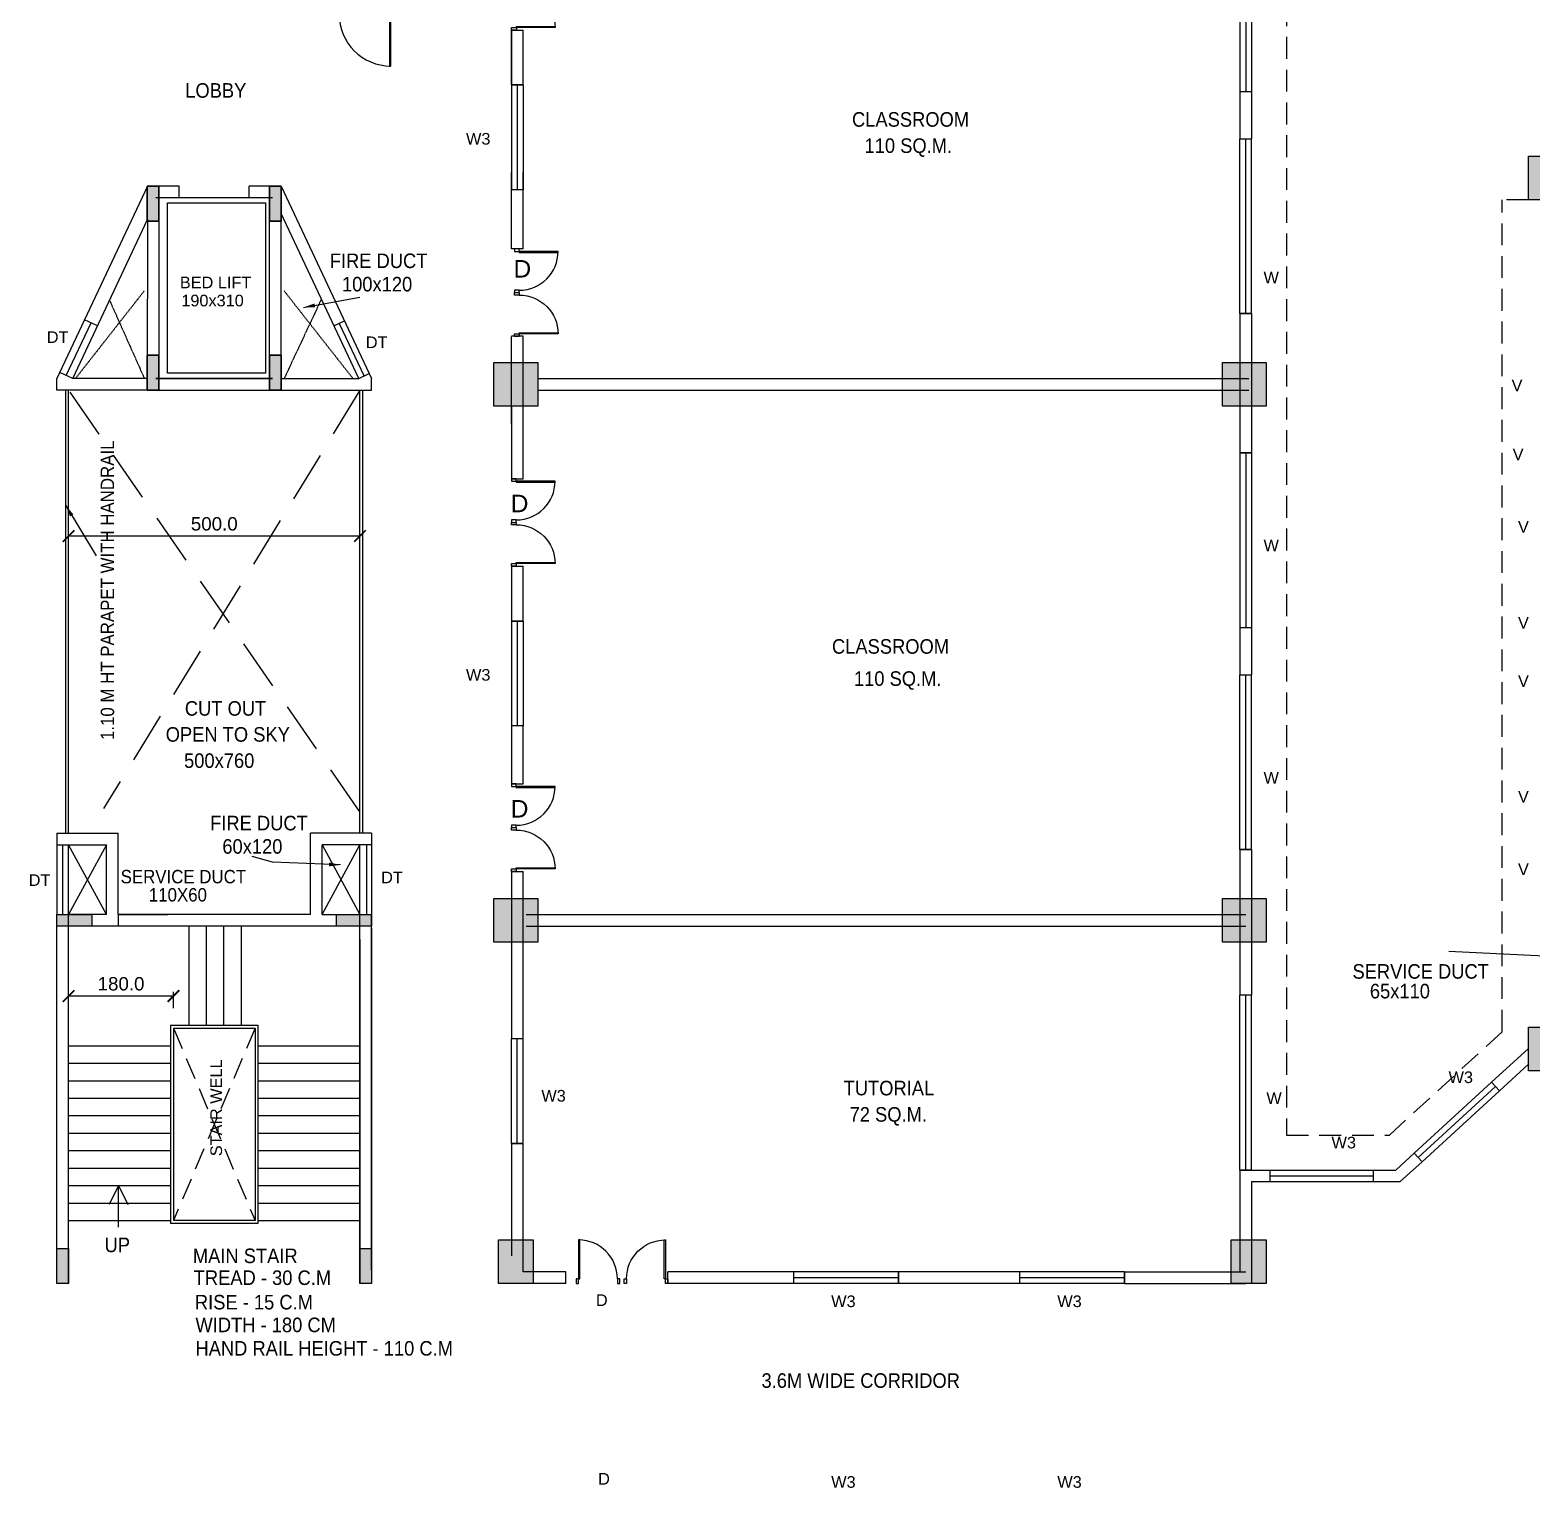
# Model space of a CAD drawing. Extents: x 53439 to 79867, y -144071 to -73305.
# Drawn here: x 62016 to 64594, y -84121 to -81618 of the extents above; entities that cross this region are included whole.
import ezdxf

# ---------------------------------------------------------------- set-up
doc = ezdxf.new("R2010")
doc.units = 0
doc.header["$LTSCALE"] = 0.1
doc.header["$MEASUREMENT"] = 0
doc.header["$PDMODE"] = 35
doc.header["$PDSIZE"] = -0.8
doc.linetypes.add('HIDDEN', pattern=[0.375, 0.25, -0.125])
doc.layers.get('0').update_dxf_attribs({"linetype": 'CONTINUOUS'})
doc.layers.get('DEFPOINTS').update_dxf_attribs({"linetype": 'CONTINUOUS'})
for name, color, linetype in [('COR_HA', 40, 'CONTINUOUS'), ('DOOR', 30, 'CONTINUOUS'), ('HAT', 253, 'CONTINUOUS'), ('LAYER4', 130, 'CONTINUOUS'), ('STAIR', 142, 'CONTINUOUS'), ('TEXT', 7, 'CONTINUOUS'), ('TEXT-3', 130, 'CONTINUOUS'), ('THIN_HA', 253, 'CONTINUOUS'), ('WALL', 6, 'CONTINUOUS'), ('WIN', 102, 'CONTINUOUS')]:
    doc.layers.add(name, color=color, linetype=linetype)
doc.styles.add('1MM', font='arial.ttf')
doc.styles.add('DIM', font='arial.ttf', dxfattribs={"width": 0.7, "height": 1})
doc.styles.add('DUTCH', font='arial.ttf')
doc.dimstyles.new('KRI', dxfattribs={"dimtxt": 23, "dimasz": 20, "dimexe": 7, "dimexo": 0, "dimgap": 9, "dimtad": 1, "dimdec": 1, "dimzin": 1, "dimtxsty": '1MM', "dimblk": 'ARCHTICK', "dimcen": 0.5, "dimclrd": 252, "dimclre": 252, "dimclrt": 7, "dimaunit": 1, "dimadec": 8, "dimazin": 3, "dimtfac": 1, "dimtdec": 1, "dimtmove": 0, "dimatfit": 3})

# ---------------------------------------------------------------- blocks, each defined once
blk = doc.blocks.new('A$C764D24B9')
at = {"layer": 'DOOR'}
for points in [[(0.056, 0.111), (0.083, 0.111), (0.083, 1), (0.056, 1)], [(0, 0), (0.056, 0), (0.056, 0.111), (0, 0.111)], [(0.944, 0), (1, 0), (1, 0.111), (0.944, 0.111)]]:
    blk.add_lwpolyline(points, close=True, dxfattribs=at)
blk.add_arc((0.056, 0.111), 0.889, 0, 90, dxfattribs=at)
blk = doc.blocks.new('COL')
at = {"layer": 'LAYER4', "linetype": 'CONTINUOUS', "ltscale": 0.1}
blk.add_hatch(color=256, dxfattribs=at).paths.add_polyline_path([(3474.816, -1756.199), (3474.816, -1755.999), (3475.416, -1755.999), (3475.416, -1756.199)])
blk.add_lwpolyline([(3474.816, -1756.199), (3474.816, -1755.999), (3475.416, -1755.999), (3475.416, -1756.199)], close=True, dxfattribs=at)
blk = doc.blocks.new('_ARCHTICK')
at = {"layer": 'WALL', "color": 0, "const_width": 0.15}
blk.add_lwpolyline([(-0.5, -0.5), (0.5, 0.5)], dxfattribs=at)
blk = doc.blocks.new('*D332')
at = {"layer": 'DEFPOINTS', "color": 0, "linetype": 'CONTINUOUS', "ltscale": 0.1}
for p in [(62582.4, -82486.8), (62082.4, -82513.3), (62582.4, -82513.3)]:
    blk.add_point(p, dxfattribs=at)
at = {"layer": 'LAYER4', "color": 252, "linetype": 'CONTINUOUS', "ltscale": 0.1}
for p, q in [((62082.4, -82513.3), (62082.4, -82479.8)), ((62082.4, -82486.8), (62582.4, -82486.8)), ((62582.4, -82513.3), (62582.4, -82479.8))]:
    blk.add_line(p, q, dxfattribs=at)
at = {"layer": 'LAYER4', "color": 252, "linetype": 'CONTINUOUS', "ltscale": 0.1, "xscale": 20, "yscale": 20, "zscale": 20, "rotation": 180}
blk.add_blockref('_ARCHTICK', (62082.4, -82486.8), dxfattribs=at)
at = {"layer": 'LAYER4', "color": 252, "linetype": 'CONTINUOUS', "ltscale": 0.1, "xscale": 20, "yscale": 20, "zscale": 20}
blk.add_blockref('_ARCHTICK', (62582.4, -82486.8), dxfattribs=at)
at = {"layer": 'LAYER4', "color": 7, "linetype": 'CONTINUOUS', "ltscale": 0.1, "insert": (62332.4, -82466.1), "char_height": 23, "attachment_point": 5, "style": '1MM'}
blk.add_mtext('500.0', dxfattribs=at)
blk = doc.blocks.new('HHRH')
at = {"layer": 'THIN_HA', "linetype": 'CONTINUOUS', "ltscale": 0.1}
blk.add_hatch(color=2, dxfattribs=at).paths.add_polyline_path([(-6923.03, -1177.102), (-6922.28, -1177.102), (-6922.28, -1177.852), (-6923.03, -1177.852)])
at = {"layer": 'THIN_HA', "color": 2, "linetype": 'CONTINUOUS', "ltscale": 0.1}
blk.add_lwpolyline([(-6923.03, -1177.102), (-6922.28, -1177.102), (-6922.28, -1177.852), (-6923.03, -1177.852)], close=True, dxfattribs=at)
blk = doc.blocks.new('HHYT')
at = {"layer": 'THIN_HA', "linetype": 'CONTINUOUS', "ltscale": 0.1}
blk.add_hatch(color=2, dxfattribs=at).paths.add_polyline_path([(-6922.955, -1152.844), (-6922.355, -1152.844), (-6922.355, -1153.594), (-6922.955, -1153.594)])
at = {"layer": 'THIN_HA', "color": 2, "linetype": 'CONTINUOUS', "ltscale": 0.1}
blk.add_lwpolyline([(-6922.955, -1152.844), (-6922.355, -1152.844), (-6922.355, -1153.594), (-6922.955, -1153.594)], close=True, dxfattribs=at)
blk = doc.blocks.new('HYTYH')
at = {"layer": 'THIN_HA', "linetype": 'CONTINUOUS', "ltscale": 0.1}
for points in [[(-6882.405, -1129.894), (-6882.055, -1129.894), (-6882.055, -1130.644), (-6882.405, -1130.644)], [(-6906.106, -1130.411), (-6905.906, -1130.411), (-6905.906, -1131.011), (-6906.106, -1131.011)], [(-6904.006, -1130.411), (-6903.806, -1130.411), (-6903.806, -1131.011), (-6904.006, -1131.011)], [(-6906.106, -1133.311), (-6905.906, -1133.311), (-6905.906, -1133.911), (-6906.106, -1133.911)], [(-6904.006, -1133.311), (-6903.806, -1133.311), (-6903.806, -1133.911), (-6904.006, -1133.911)], [(-6907.055, -1142.911), (-6907.055, -1143.111), (-6907.655, -1143.111), (-6907.655, -1142.911)], [(-6902.255, -1142.911), (-6902.255, -1143.111), (-6902.855, -1143.111), (-6902.855, -1142.911)], [(-6882.405, -1144.844), (-6882.055, -1144.844), (-6882.055, -1145.594), (-6882.405, -1145.594)], [(-6907.655, -1148.64), (-6907.455, -1148.64), (-6907.455, -1149.24), (-6907.655, -1149.24)], [(-6902.455, -1148.644), (-6902.255, -1148.644), (-6902.255, -1149.244), (-6902.455, -1149.244)]]:
    blk.add_hatch(color=2, dxfattribs=at).paths.add_polyline_path(points)
at = {"layer": 'THIN_HA', "color": 2, "linetype": 'CONTINUOUS', "ltscale": 0.1}
for points in [[(-6882.405, -1129.894), (-6882.055, -1129.894), (-6882.055, -1130.644), (-6882.405, -1130.644)], [(-6906.106, -1130.411), (-6905.906, -1130.411), (-6905.906, -1131.011), (-6906.106, -1131.011)], [(-6904.006, -1130.411), (-6903.806, -1130.411), (-6903.806, -1131.011), (-6904.006, -1131.011)], [(-6906.106, -1133.311), (-6905.906, -1133.311), (-6905.906, -1133.911), (-6906.106, -1133.911)], [(-6904.006, -1133.311), (-6903.806, -1133.311), (-6903.806, -1133.911), (-6904.006, -1133.911)], [(-6907.055, -1142.911), (-6907.055, -1143.111), (-6907.655, -1143.111), (-6907.655, -1142.911)], [(-6902.255, -1142.911), (-6902.255, -1143.111), (-6902.855, -1143.111), (-6902.855, -1142.911)], [(-6882.405, -1144.844), (-6882.055, -1144.844), (-6882.055, -1145.594), (-6882.405, -1145.594)], [(-6907.655, -1148.64), (-6907.455, -1148.64), (-6907.455, -1149.24), (-6907.655, -1149.24)], [(-6902.455, -1148.644), (-6902.255, -1148.644), (-6902.255, -1149.244), (-6902.455, -1149.244)]]:
    blk.add_lwpolyline(points, close=True, dxfattribs=at)
at = {"layer": 'THIN_HA', "color": 2, "linetype": 'CONTINUOUS'}
for name, p in [('HHRH', (22.875, 43.667)), ('HHRH', (35.375, 43.667)), ('HHRH', (22.875, 34.467)), ('HHRH', (35.375, 34.467)), ('HHYT', (22.875, 4.35)), ('HHYT', (35.45, 4.35))]:
    blk.add_blockref(name, p, dxfattribs=at)
blk = doc.blocks.new('*D268')
at = {"layer": 'DEFPOINTS', "color": 0, "linetype": 'CONTINUOUS', "ltscale": 0.1}
for p in [(62082.4, -83297.5, 0), (62262.4, -83276.3), (62262.4, -83297.5, 0)]:
    blk.add_point(p, dxfattribs=at)
at = {"layer": 'WALL', "color": 252, "linetype": 'CONTINUOUS', "ltscale": 0.1}
for p, q in [((62082.4, -83297.5), (62082.4, -83269.3)), ((62262.4, -83297.5), (62262.4, -83269.3)), ((62082.4, -83276.3), (62262.4, -83276.3))]:
    blk.add_line(p, q, dxfattribs=at)
at = {"layer": 'WALL', "color": 252, "linetype": 'CONTINUOUS', "ltscale": 0.1, "xscale": 20, "yscale": 20, "zscale": 20, "rotation": 180}
blk.add_blockref('_ARCHTICK', (62082.4, -83276.3), dxfattribs=at)
at = {"layer": 'WALL', "color": 252, "linetype": 'CONTINUOUS', "ltscale": 0.1, "xscale": 20, "yscale": 20, "zscale": 20}
blk.add_blockref('_ARCHTICK', (62262.4, -83276.3), dxfattribs=at)
at = {"layer": 'WALL', "color": 7, "linetype": 'CONTINUOUS', "ltscale": 0.1, "insert": (62172.4, -83255.5), "char_height": 23, "attachment_point": 5, "style": '1MM'}
blk.add_mtext('180.0', dxfattribs=at)

msp = doc.modelspace()

# ---------------------------------------------------------------- hatches: boundary and pattern name
at = {"layer": 'LAYER4', "linetype": 'CONTINUOUS', "ltscale": 0.1}
for points in [[(62217.25, -81946.66), (62237.25, -81946.66), (62237.25, -81886.66), (62217.25, -81886.66)], [(62427.25, -81946.66), (62447.25, -81946.66), (62447.25, -81886.66), (62427.25, -81886.66)], [(62217.25, -82236.66), (62237.25, -82236.66), (62237.25, -82176.66), (62217.25, -82176.66)], [(62427.25, -82236.66), (62447.25, -82236.66), (62447.25, -82176.66), (62427.25, -82176.66)]]:
    msp.add_hatch(color=256, dxfattribs=at).paths.add_polyline_path(points)

# ---------------------------------------------------------------- linework, layer by layer
msp.add_line((64112.38, -83574.99, -2.94), (64112.38, -83274.99, -2.94))
at = {"layer": 'COR_HA', "linetype": 'CONTINUOUS', "ltscale": 0.1}
for p, q in [((62862.39, -81712.76, 2.94), (62842.39, -81712.76, 2.94)), ((64112.38, -82105.16, 2.94), (64092.38, -82105.16, 2.94)), ((64112.38, -82344.16, 2.94), (64092.38, -82344.16, 2.94)), ((62862.39, -82632.76, 2.94), (62842.39, -82632.76, 2.94)), ((64112.38, -83025.16, 2.94), (64092.38, -83025.16, 2.94)), ((62842.39, -83529.58, 2.94), (62862.39, -83529.58, 2.94)), ((64092.39, -83574.99, 0), (64112.39, -83574.99, 0))]:
    msp.add_line(p, q, dxfattribs=at)
msp.add_lwpolyline([(62251.84, -81915.13), (62420.18, -81915.13), (62420.18, -82207.29), (62251.84, -82207.29)], close=True, dxfattribs=at)
at = {"layer": 'DOOR', "linetype": 'HIDDEN', "ltscale": 1500}
for p, q in [((64172.39, -81236.66, 0), (64172.39, -83514.99)), ((64542.39, -83337.72), (64542.39, -81909.99)), ((64587.39, -81909.99), (64542.39, -81909.99)), ((64348.96, -83514.99), (64542.39, -83337.72)), ((64172.39, -83514.99), (64348.96, -83514.99))]:
    msp.add_line(p, q, dxfattribs=at)
at = {"layer": 'DOOR', "linetype": 'CONTINUOUS', "ltscale": 0.1}
for p, q in [((62257.39, -83326.66, 0), (62257.39, -83666.66, 0)), ((62257.39, -83326.66, 0), (62407.39, -83326.66, 0)), ((62262.39, -83331.66, 0), (62262.39, -83661.66, 0)), ((62262.39, -83331.66, 0), (62402.39, -83331.66, 0)), ((62402.39, -83331.66, 0), (62402.39, -83661.66, 0)), ((62407.39, -83326.66, 0), (62407.39, -83666.66, 0)), ((62407.39, -83666.66, 0), (62257.39, -83666.66, 0)), ((62402.39, -83661.66, 0), (62262.39, -83661.66, 0))]:
    msp.add_line(p, q, dxfattribs=at)
at = {"layer": 'DOOR', "linetype": 'HIDDEN', "ltscale": 1500}
for points in [[(62402.39, -83331.66), (62262.39, -83661.66)], [(62262.39, -83331.66), (62402.39, -83661.66)]]:
    msp.add_lwpolyline(points, dxfattribs=at)
at = {"layer": 'LAYER4', "color": 1, "linetype": 'HIDDEN', "ltscale": 35}
for p, q in [((62212.25, -82066.18, 0), (62094.09, -82216.66, 0)), ((62152.6, -82082.13, 0), (62212.52, -82216.66, 0)), ((62452.25, -82066.18, 0), (62570.4, -82216.66, 0)), ((62516.27, -82080.2, 0), (62452.25, -82216.66, 0))]:
    msp.add_line(p, q, dxfattribs=at)
at = {"layer": 'LAYER4', "linetype": 'CONTINUOUS', "ltscale": 0.1}
for p, q in [((62078.38, -82211.45, 0), (62120.93, -82120.95, 0)), ((62546.8, -82121.91, 0), (62589.34, -82212.41, 0)), ((62077.39, -82996.66, 0), (62077.39, -82236.66, 0)), ((62082.39, -82996.66, 0), (62082.39, -82236.66, 0)), ((62082.39, -82996.66, 0), (62082.39, -82236.66, 0)), ((62582.39, -82996.66, 0), (62582.39, -82236.66, 0)), ((62582.39, -82996.66, 0), (62582.39, -82236.66, 0)), ((62587.39, -82996.66, 0), (62587.39, -82236.66, 0)), ((62147.39, -83136.66, 0), (62082.39, -83016.66, 0)), ((62147.39, -83016.66, 0), (62082.39, -83136.66, 0)), ((62517.39, -83136.66, 0), (62582.39, -83016.66, 0)), ((62517.39, -83016.66, 0), (62582.39, -83136.66, 0)), ((62582.39, -83627.03, 0), (62582.39, -83016.66, 0)), ((62602.39, -83159.63, 0), (62602.39, -83769.99, 0)), ((62582.39, -83179.63, 0), (62582.39, -83769.99, 0))]:
    msp.add_line(p, q, dxfattribs=at)
at = {"layer": 'LAYER4', "color": 1, "linetype": 'HIDDEN', "ltscale": 3500}
for p, q in [((62582.39, -82959.99, 0), (62082.39, -82236.66, 0)), ((62582.39, -82236.66, 0), (62142.39, -82954.63, 0))]:
    msp.add_line(p, q, dxfattribs=at)
at = {"layer": 'LAYER4', "linetype": 'CONTINUOUS', "ltscale": 0.1}
for points in [[(62217.25, -81946.66), (62237.25, -81946.66), (62237.25, -81886.66), (62217.25, -81886.66), (62217.25, -81946.66)], [(62427.25, -81946.66), (62447.25, -81946.66), (62447.25, -81886.66), (62427.25, -81886.66), (62427.25, -81946.66)], [(62217.25, -82236.66), (62237.25, -82236.66), (62237.25, -82176.66), (62217.25, -82176.66), (62217.25, -82236.66)], [(62427.25, -82236.66), (62447.25, -82236.66), (62447.25, -82176.66), (62427.25, -82176.66), (62427.25, -82236.66)], [(62071.85, -83016.66), (62071.85, -83136.66)], [(62602.39, -83016.66), (62582.39, -83016.66)], [(62593.48, -83016.66), (62593.48, -83136.66)]]:
    msp.add_lwpolyline(points, dxfattribs=at)
at = {"layer": 'STAIR', "linetype": 'CONTINUOUS', "ltscale": 0.1}
for p, q in [((62289.05, -83326.66, 0), (62289.05, -83156.66, 0)), ((62319.05, -83326.66, 0), (62319.05, -83156.66, 0)), ((62349.05, -83326.66, 0), (62349.05, -83156.66, 0)), ((62379.05, -83326.66, 0), (62379.05, -83156.66, 0)), ((62082.39, -83361.66, 0), (62257.39, -83361.66, 0)), ((62407.39, -83361.66, 0), (62582.39, -83361.66, 0)), ((62082.39, -83391.66, 0), (62257.39, -83391.66, 0)), ((62407.39, -83391.66, 0), (62582.39, -83391.66, 0)), ((62082.39, -83421.66, 0), (62257.39, -83421.66, 0)), ((62407.39, -83421.66, 0), (62582.39, -83421.66, 0)), ((62082.39, -83451.66, 0), (62257.39, -83451.66, 0)), ((62407.39, -83451.66, 0), (62582.39, -83451.66, 0)), ((62082.39, -83481.66, 0), (62257.39, -83481.66, 0)), ((62407.39, -83481.66, 0), (62582.39, -83481.66, 0)), ((62082.39, -83511.66, 0), (62257.39, -83511.66, 0)), ((62407.39, -83511.66, 0), (62582.39, -83511.66, 0)), ((62082.39, -83541.66, 0), (62257.39, -83541.66, 0)), ((62407.39, -83541.66, 0), (62582.39, -83541.66, 0)), ((62082.39, -83571.66, 0), (62257.39, -83571.66, 0)), ((62407.39, -83571.66, 0), (62582.39, -83571.66, 0)), ((62082.39, -83601.66, 0), (62257.39, -83601.66, 0)), ((62407.39, -83601.66, 0), (62582.39, -83601.66, 0)), ((62082.39, -83631.66, 0), (62257.39, -83631.66, 0)), ((62407.39, -83631.66, 0), (62582.39, -83631.66, 0)), ((62082.39, -83661.66, 0), (62257.39, -83661.66, 0)), ((62407.39, -83661.66, 0), (62582.39, -83661.66, 0))]:
    msp.add_line(p, q, dxfattribs=at)
at = {"layer": 'WALL', "linetype": 'CONTINUOUS', "ltscale": 0.1}
for p, q in [((62842.39, -81712.76), (62842.39, -81618.46)), ((62842.39, -81618.46), (62842.39, -81712.76)), ((62862.39, -81712.76), (62862.39, -81618.46)), ((62862.39, -81712.76), (62862.39, -81618.46)), ((62862.39, -81712.76, 0), (62842.39, -81712.76, 0)), ((62862.39, -81712.76, 2.94), (62842.39, -81712.76, 2.94)), ((62842.39, -81712.76, 0), (62862.39, -81712.76, 0)), ((62842.39, -81712.76, 0), (62862.39, -81712.76, 0)), ((62862.39, -81712.76, 0), (62842.39, -81712.76, 0)), ((64092.39, -81724.16), (64092.39, -81805.16)), ((64092.39, -81724.16, 0), (64112.39, -81724.16, 0)), ((64112.39, -81724.16), (64112.39, -81805.16)), ((64092.39, -81805.16, 0), (64112.39, -81805.16, 0)), ((64092.39, -81805.16, 0), (64112.39, -81805.16, 0)), ((62842.39, -81994.16), (62842.39, -81862.76)), ((62862.39, -81994.16), (62862.39, -81862.76)), ((62217.52, -81886.66, 0), (62062.39, -82216.66, 0)), ((62227.01, -81886.66, 0), (62217.52, -81886.66, 0)), ((62272.39, -81886.66), (62222.01, -81886.66)), ((62237.25, -81886.66, 0), (62237.25, -81906.66, 0)), ((62442.76, -81886.66), (62392.39, -81886.66)), ((62447.25, -81886.66), (62437.76, -81886.66)), ((62447.25, -81886.66, 0), (62602.39, -82216.66, 0)), ((62862.39, -81892.76, 0), (62842.39, -81892.76, 0)), ((62862.39, -81892.76, 2.94), (62842.39, -81892.76, 2.94)), ((62432.25, -81906.66), (62232.25, -81906.66)), ((62237.25, -81906.66), (62237.25, -82236.66)), ((62237.25, -81916.66, 0), (62237.25, -82216.66, 0)), ((62427.25, -82216.66, 0), (62427.25, -81916.66, 0)), ((62447.25, -82216.66, 0), (62447.25, -81943.75, 0)), ((62862.39, -81994.16), (62842.39, -81994.16)), ((64092.39, -82105.16), (64092.39, -82344.16)), ((64092.39, -82105.16, 0), (64112.39, -82105.16, 0)), ((64092.39, -82105.16, 0), (64112.39, -82105.16, 0)), ((64092.39, -82105.16, 0), (64112.39, -82105.16, 0)), ((64112.39, -82105.16, 0), (64092.39, -82105.16, 0)), ((64112.39, -82105.16), (64112.39, -82344.16)), ((62132.02, -82126.16, 0), (62109.83, -82115.73, 0)), ((62537.75, -82126.16, 0), (62555.84, -82117.66, 0)), ((62862.38, -82143.93, 2.94), (62842.38, -82143.93, 2.94)), ((62842.39, -82264.16), (62842.39, -82144.16)), ((62862.39, -82264.16), (62862.39, -82144.16)), ((62089.48, -82216.66, 0), (62067.29, -82206.23, 0)), ((62580.29, -82216.66, 0), (62598.39, -82208.15, 0)), ((62217.25, -82216.66), (62217.25, -82236.66)), ((62222.01, -82236.66, 0), (62452.39, -82236.66, 0)), ((62432.25, -82216.66, 0), (62232.25, -82216.66, 0)), ((62232.25, -82216.66, 0), (62432.25, -82216.66, 0)), ((62602.39, -82236.66, 0), (62602.39, -82216.66, 0)), ((62887.39, -82216.66, 0), (64087.39, -82216.66, 0)), ((62887.39, -82216.66, 0), (64107.39, -82216.66, 0)), ((62887.39, -82216.66, 0), (64087.39, -82216.66, 0)), ((62887.39, -82236.66, 0), (64107.39, -82236.66, 0)), ((62887.39, -82236.66, 0), (64087.39, -82236.66, 0)), ((62887.39, -82236.66, 0), (64107.39, -82236.66, 0)), ((63091.97, -82216.66, 0), (64087.39, -82216.66, 0)), ((63091.97, -82216.66, 0), (64087.39, -82216.66, 0)), ((62842.39, -82264.16), (62842.39, -82388.46)), ((62842.39, -82294.16), (62842.39, -82264.16)), ((62862.39, -82388.46), (62862.39, -82264.16)), ((62862.39, -82294.16), (62862.39, -82264.16)), ((64092.39, -82344.16, 0), (64112.39, -82344.16, 0)), ((64092.39, -82344.16, 0), (64112.39, -82344.16, 0)), ((64112.39, -82344.16, 0), (64092.39, -82344.16, 0)), ((62842.39, -82538.46), (62842.39, -82632.76)), ((62862.39, -82632.76), (62862.39, -82538.46)), ((62862.39, -82632.76, 0), (62842.39, -82632.76, 0)), ((62862.39, -82632.76, 2.94), (62842.39, -82632.76, 2.94)), ((62842.39, -82632.76, 0), (62862.39, -82632.76, 0)), ((62842.39, -82632.76, 0), (62862.39, -82632.76, 0)), ((62862.39, -82632.76, 0), (62842.39, -82632.76, 0)), ((64092.39, -82644.16), (64092.39, -82725.16)), ((64092.39, -82644.16, 0), (64112.39, -82644.16, 0)), ((64112.39, -82644.16), (64112.39, -82725.16)), ((64092.39, -82725.16, 0), (64112.39, -82725.16, 0)), ((64092.39, -82725.16, 0), (64112.39, -82725.16, 0)), ((62842.39, -82812.76), (62842.39, -82912.42)), ((62862.39, -82812.76, 0), (62842.39, -82812.76, 0)), ((62862.39, -82812.76, 2.94), (62842.39, -82812.76, 2.94)), ((62862.39, -82912.42), (62862.39, -82812.76)), ((62062.39, -82996.66, 0), (62167.39, -82996.66, 0)), ((62062.39, -82996.66, 0), (62062.39, -83136.66, 0)), ((62167.39, -83136.66, 0), (62167.39, -82996.66, 0)), ((62497.39, -83136.66, 0), (62497.39, -82996.66, 0)), ((62602.39, -82996.66, 0), (62497.39, -82996.66, 0)), ((62602.39, -82996.66, 0), (62602.39, -83136.66, 0)), ((62062.39, -83016.66, 0), (62147.39, -83016.66, 0)), ((62082.39, -83156.66, 0), (62082.39, -83016.66, 0)), ((62082.39, -83136.66, 0), (62082.39, -83016.66, 0)), ((62147.39, -83136.66, 0), (62147.39, -83016.66, 0)), ((62147.39, -83136.66, 0), (62147.39, -83016.66, 0)), ((62517.39, -83136.66, 0), (62517.39, -83016.66, 0)), ((62602.39, -83016.66, 0), (62517.39, -83016.66, 0)), ((62517.39, -83136.66, 0), (62517.39, -83016.66, 0)), ((62582.39, -83156.66, 0), (62582.39, -83016.66, 0)), ((62582.39, -83136.66, 0), (62582.39, -83016.66, 0)), ((64092.39, -83025.16), (64092.39, -83274.99)), ((64092.39, -83025.16, 0), (64112.39, -83025.16, 0)), ((64092.39, -83025.16, 0), (64112.39, -83025.16, 0)), ((64092.39, -83025.16, 0), (64112.39, -83025.16, 0)), ((64112.39, -83025.16, 0), (64092.39, -83025.16, 0)), ((64112.39, -83025.16), (64112.39, -83274.99)), ((62842.39, -83062.42), (62842.39, -83349.58)), ((62862.39, -83349.58), (62862.39, -83062.42)), ((62062.39, -83769.63, 0), (62062.39, -83136.66, 0)), ((62147.39, -83136.66, 0), (62082.39, -83136.66, 0)), ((62497.39, -83136.66, 0), (62167.39, -83136.66, 0)), ((62167.39, -83136.66, 0), (62167.39, -83156.66, 0)), ((62167.39, -83136.66, 0), (62252.79, -83136.66, 0)), ((62517.39, -83136.66, 0), (62582.39, -83136.66, 0)), ((62602.39, -83747.03, 0), (62602.39, -83136.66, 0)), ((62867.39, -83136.66, 0), (64102.39, -83136.66, 0)), ((62887.39, -83136.66, 0), (64102.39, -83136.66, 0)), ((62887.39, -83136.66, 0), (64102.39, -83136.66, 0)), ((63041.97, -83136.66, 0), (64102.39, -83136.66, 0)), ((63041.97, -83136.66, 0), (64102.39, -83136.66, 0)), ((62082.39, -83769.63, 0), (62082.39, -83156.66, 0)), ((62582.39, -83156.66, 0), (62082.39, -83156.66, 0)), ((62582.39, -83764.99, 0), (62582.39, -83154.63, 0)), ((62867.39, -83156.66, 0), (64102.39, -83156.66, 0)), ((62867.39, -83156.66, 0), (64102.39, -83156.66, 0)), ((62887.39, -83156.66, 0), (64102.39, -83156.66, 0)), ((62582.39, -83179.63, 0), (62582.39, -83769.99, 0)), ((64112.38, -83274.99, -2.94), (64092.38, -83274.99, -2.94)), ((64112.38, -83274.99, -2.94), (64092.38, -83274.99, -2.94)), ((64112.38, -83274.99, -2.94), (64092.38, -83274.99, -2.94)), ((62862.39, -83349.58), (62842.39, -83349.58)), ((62862.39, -83349.58, 2.94), (62842.39, -83349.58, 2.94)), ((64524.07, -83424.44, 0), (64587.39, -83366.41, 0)), ((64537.58, -83439.18, 0), (64587.39, -83393.54, 0)), ((64537.58, -83439.18, 0), (64524.07, -83424.44, 0)), ((62842.39, -83529.58), (62842.39, -83722.49)), ((62862.39, -83529.58), (62842.39, -83529.58)), ((62862.39, -83529.58, 2.94), (62842.39, -83529.58, 2.94)), ((62862.39, -83529.58), (62842.39, -83529.58)), ((62862.39, -83529.58), (62842.39, -83529.58)), ((62862.39, -83529.58), (62842.39, -83529.58)), ((62862.39, -83529.58), (62842.39, -83529.58)), ((62842.39, -83529.58), (62862.39, -83529.58)), ((62862.39, -83749.99), (62862.39, -83529.58)), ((64359.8, -83574.99, 0), (64391.37, -83546.06, 0)), ((64404.88, -83560.8, 0), (64391.37, -83546.06, 0)), ((64112.38, -83574.99, -2.94), (64092.38, -83574.99, -2.94)), ((64112.38, -83574.99, -2.94), (64092.38, -83574.99, -2.94)), ((64112.38, -83574.99, -2.94), (64092.38, -83574.99, -2.94)), ((64112.38, -83574.99, -2.94), (64092.38, -83574.99, -2.94)), ((64092.38, -83574.99, -2.94), (64112.38, -83574.99, -2.94)), ((64092.39, -83574.99), (64092.39, -83749.99)), ((64112.39, -83574.99, 0), (64144.33, -83574.99, 0)), ((64144.33, -83594.99, 0), (64144.33, -83574.99, 0)), ((64321.83, -83574.99, 0), (64359.8, -83574.99, 0)), ((64321.83, -83594.99, 0), (64321.83, -83574.99, 0)), ((64367.58, -83594.99, 0), (64404.88, -83560.8, 0)), ((62168.01, -83601.63), (62152.01, -83634.13)), ((62168.01, -83673.13), (62168.01, -83601.63)), ((62168.01, -83601.63), (62184.01, -83634.13)), ((64112.39, -83594.99), (64112.39, -83769.99)), ((64112.39, -83594.99, 0), (64144.33, -83594.99, 0)), ((64321.83, -83594.99, 0), (64367.58, -83594.99, 0)), ((62935.73, -83749.99), (62862.39, -83749.99)), ((62935.73, -83749.99), (62862.39, -83749.99)), ((62935.73, -83769.99), (62935.73, -83749.99)), ((63326.39, -83749.99, 0), (63110.73, -83749.99, 0)), ((63110.73, -83769.99, 0), (63110.73, -83749.99, 0)), ((63326.39, -83749.99, 0), (63326.39, -83769.99, 0)), ((63326.39, -83749.99, 0), (63326.39, -83769.99, 0)), ((63714.39, -83749.99, 0), (63506.39, -83749.99, 0)), ((63714.39, -83749.99, 0), (63506.39, -83749.99, 0)), ((63714.39, -83749.99, 0), (63506.39, -83749.99, 0)), ((63506.39, -83749.99, 0), (63506.39, -83769.99, 0)), ((63506.39, -83749.99, 0), (63506.39, -83769.99, 0)), ((63714.39, -83749.99, 0), (63714.39, -83769.99, 0)), ((63714.39, -83749.99, 0), (63714.39, -83769.99, 0)), ((63894.39, -83749.99, 0), (63894.39, -83769.99, 0)), ((63894.39, -83749.99, 0), (63894.39, -83769.99, 0)), ((63894.39, -83749.99, 0), (64102.39, -83749.99, 0)), ((63894.39, -83749.99, 0), (64102.39, -83749.99, 0)), ((63894.39, -83749.99, 0), (64102.39, -83749.99, 0)), ((62935.73, -83769.99), (62842.39, -83769.99)), ((63326.39, -83769.99, 0), (63110.73, -83769.99, 0)), ((63714.39, -83769.99, 0), (63506.39, -83769.99, 0)), ((63714.39, -83769.99, 0), (63506.39, -83769.99, 0)), ((63894.39, -83769.99, 0), (64102.39, -83769.99, 0)), ((63894.39, -83769.99, 0), (64102.39, -83769.99, 0))]:
    msp.add_line(p, q, dxfattribs=at)
for points in [[(62842.39, -81618.46), (62862.39, -81618.46)], [(62272.39, -81906.66), (62272.39, -81886.66)], [(62392.39, -81906.66), (62392.39, -81886.66)], [(62217.52, -82216.66), (62089.48, -82216.66), (62217.52, -81943.75), (62217.25, -82216.66)], [(62447.25, -82216.66), (62580.29, -82216.66), (62447.25, -81933.09)], [(62222.01, -82236.66), (62062.39, -82236.66), (62062.39, -82216.66)], [(62212.25, -82216.66), (62107.62, -82216.66)], [(62452.39, -82236.66), (62602.39, -82236.66)], [(62842.39, -82388.46), (62862.39, -82388.46)], [(62842.39, -82538.46), (62862.39, -82538.46)], [(62842.39, -82912.42), (62862.39, -82912.42)], [(62842.39, -83062.42), (62862.39, -83062.42)], [(63506.39, -83769.99), (63506.39, -83749.99)], [(63894.39, -83769.99), (63894.39, -83749.99)]]:
    msp.add_lwpolyline(points, dxfattribs=at)
at = {"layer": 'WIN'}
for p, q in [((64092.39, -81424.16, 0), (64092.39, -81724.16, 0)), ((64102.39, -81424.16, 0), (64102.39, -81724.16, 0)), ((64112.39, -81424.16, 0), (64112.39, -81724.16, 0)), ((62842.39, -81712.76, 0), (62842.39, -81892.76, 0)), ((62852.39, -81712.76, 0), (62852.39, -81892.76, 0)), ((62862.39, -81712.76, 0), (62862.39, -81892.76, 0)), ((64092.39, -82105.16, 0), (64092.39, -81805.16, 0)), ((64102.39, -82105.16, 0), (64102.39, -81805.16, 0)), ((64112.39, -82105.16, 0), (64112.39, -81805.16, 0)), ((64092.39, -82344.16, 0), (64092.39, -82644.16, 0)), ((64102.39, -82344.16, 0), (64102.39, -82644.16, 0)), ((64112.39, -82344.16, 0), (64112.39, -82644.16, 0)), ((62842.39, -82632.76, 0), (62842.39, -82812.76, 0)), ((62852.39, -82632.76, 0), (62852.39, -82812.76, 0)), ((62862.39, -82632.76, 0), (62862.39, -82812.76, 0)), ((64092.39, -83025.16, 0), (64092.39, -82725.16, 0)), ((64102.39, -83025.16, 0), (64102.39, -82725.16, 0)), ((64112.39, -83025.16, 0), (64112.39, -82725.16, 0)), ((64092.38, -83574.99, -2.94), (64092.38, -83274.99, -2.94)), ((64102.38, -83574.99, -2.94), (64102.38, -83274.99, -2.94)), ((62842.39, -83529.58, 2.94), (62842.39, -83349.58, 2.94)), ((62852.39, -83529.58), (62852.39, -83349.58)), ((62862.39, -83529.58), (62862.39, -83349.58)), ((64391.37, -83546.06, 0), (64524.07, -83424.44, 0)), ((64398.12, -83553.43, 0), (64530.82, -83431.81, 0)), ((64404.88, -83560.8, 0), (64537.58, -83439.18, 0)), ((64141.83, -83574.99, 0), (64321.83, -83574.99, 0)), ((64141.83, -83594.99, 0), (64321.83, -83594.99, 0)), ((64144.33, -83584.99, 0), (64321.83, -83584.99, 0)), ((63506.39, -83749.99, 0), (63326.39, -83749.99, 0)), ((63506.39, -83759.99, 0), (63326.39, -83759.99, 0)), ((63894.39, -83749.99, 0), (63714.39, -83749.99, 0)), ((63894.39, -83759.99, 0), (63714.39, -83759.99, 0)), ((63506.39, -83769.99, 0), (63326.39, -83769.99, 0)), ((63894.39, -83769.99, 0), (63714.39, -83769.99, 0))]:
    msp.add_line(p, q, dxfattribs=at)

# ---------------------------------------------------------------- block references
at = {"layer": 'LAYER4', "linetype": 'CONTINUOUS', "extrusion": (0, 0, -1), "xscale": -100, "yscale": 100, "zscale": -100}
for p, rotation in [((-409603.94, -258756.53, 0), 180), ((-410083.94, -258756.53, 0), 180), ((-237682.26, 263771.93, 0), 90)]:
    msp.add_blockref('COL', p, dxfattribs=dict(at, rotation=rotation))
at = {"layer": 'THIN_HA', "color": 2, "linetype": 'CONTINUOUS', "xscale": 100, "yscale": 100, "zscale": 100}
msp.add_blockref('HYTYH', (752827.85, 31154.42), dxfattribs=at)
at = {"layer": 'WALL', "linetype": 'CONTINUOUS', "ltscale": 0.1}
for p, xscale, yscale, zscale, rotation in [((62842.39, -81618.46), -75.00000000106229, 75.00000000106229, 75.0000000010459, 270), ((62641.14, -81580.21), 100, 100, 100, 180), ((62847.39, -82144.16, 0), -75.00000000106229, 75.00000000106229, 75.0000000010459, 270), ((62842.24, -82538.46, 0), -75.00000000106229, 75.00000000106229, 75.0000000010459, 270), ((62842.24, -83062.42, 0), -75.00000000106229, 75.00000000106229, 75.0000000010459, 270)]:
    msp.add_blockref('A$C764D24B9', p, dxfattribs=dict(at, xscale=xscale, yscale=yscale, zscale=zscale, rotation=rotation))
at = {"layer": 'WALL', "linetype": 'CONTINUOUS', "ltscale": 0.1, "extrusion": (0, 0, -1), "xscale": -75.00000000106229, "yscale": 75.00000000106229, "zscale": -75.00000000106229, "rotation": 90}
for p in [(-62847.39, -81994.16, 0), (-62842.24, -82388.46, 0), (-62842.24, -82912.42, 0)]:
    msp.add_blockref('A$C764D24B9', p, dxfattribs=at)
at = {"layer": 'WALL', "linetype": 'CONTINUOUS', "ltscale": 0.1}
for p, xscale, yscale, zscale in [((62953.23, -83769.99), 75.00000000116415, 75.00000000116415, 75.00000000116415), ((63110.73, -83769.99, 0), -75.00000000116415, 75.0000000010914, 75.00000000109135)]:
    msp.add_blockref('A$C764D24B9', p, dxfattribs=dict(at, xscale=xscale, yscale=yscale, zscale=zscale))

# ---------------------------------------------------------------- texts
at = {"style": 'DIM'}
for s, height, p in [('W3', 20, (62764.35, -81815.15)), ('D', 30, (62845.9, -82043.24)), ('W', 20, (64132.93, -82053.29, 0)), ('BED LIFT', 20, (62273.3, -82061.69, 0)), ('190x310', 20, (62275.81, -82092.71, 0)), ('DT', 20, (62045.04, -82155.48)), ('DT', 20, (62592.45, -82164.4)), ('V', 20, (64558.56, -82238.49)), ('V', 20, (64560.45, -82357.03, 0)), ('D', 30, (62841.23, -82446.04)), ('V', 20, (64569.56, -82481.24)), ('W', 20, (64132.93, -82512.93, 0)), ('V', 20, (64569.56, -82645.91)), ('W3', 20, (62764.35, -82735.15)), ('V', 20, (64569.56, -82745.89)), ('W', 20, (64132.93, -82911.65, 0)), ('V', 20, (64569.56, -82944.25)), ('D', 30, (62841.23, -82970)), ('DT', 20, (62618.73, -83082.83)), ('V', 20, (64569.56, -83068.81)), ('DT', 20, (62013.94, -83087.44)), ('W3', 20, (64450.43, -83425.81)), ('W3', 20, (62893.68, -83457.55, 0)), ('W', 20, (64137.78, -83461.48, -2.94)), ('W3', 20, (64249.59, -83537.91, 0)), ('D', 20, (62987.24, -83808.39)), ('W3', 20, (63391.04, -83810.32, 0)), ('W3', 20, (63779.04, -83810.32, 0)), ('D', 20, (62991.1, -84114.99, 0)), ('W3', 20, (63391.04, -84120.41)), ('W3', 20, (63779.04, -84120.41))]:
    msp.add_text(s, height=height, dxfattribs=at).set_placement(p)
msp.add_text('STAIR WELL', height=20, rotation=90, dxfattribs=at).set_placement((62345.69, -83551.32))
at = {"layer": 'TEXT', "style": 'DUTCH', "width": 0.9}
for s, height, p in [('LOBBY', 25, (62282.6, -81734.64)), ('CLASSROOM', 25, (63426.74, -81784.38, 0)), ('110 SQ.M.', 25, (63448.22, -81829.39)), ('FIRE DUCT', 25, (62530.55, -82027.01, 0)), ('100x120', 25, (62551.5, -82067.08, 0)), ('CLASSROOM', 25, (63392.36, -82688.89, 0)), ('110 SQ.M.', 25, (63430.01, -82744.04)), ('CUT OUT', 25, (62281.89, -82795.28, 0)), ('OPEN TO SKY', 25, (62249.03, -82839.85)), ('500x760', 25, (62280.53, -82884.85)), ('FIRE DUCT', 25, (62325.28, -82992.05, 0)), ('60x120', 25, (62346.23, -83032.12, 0)), ('SERVICE DUCT', 23, (62171.72, -83082.94, 0)), ('110X60', 23, (62220.12, -83114.19, 0)), ('SERVICE DUCT', 25, (64285.59, -83246.64, 0)), ('65x110', 25, (64315.34, -83280.42, 0)), ('TUTORIAL', 25, (63412.34, -83446.85)), ('72 SQ.M.', 25, (63422.59, -83492.03)), ('UP', 25, (62144.12, -83715.99)), ('3.6M WIDE CORRIDOR', 25, (63271.42, -83948.85))]:
    msp.add_text(s, height=height, dxfattribs=at).set_placement(p)
msp.add_text('1.10 M HT PARAPET WITH HANDRAIL', height=23, rotation=90, dxfattribs=at).set_placement((62160.48, -82837.07))
at = {"layer": 'TEXT-3', "color": 1, "style": 'DUTCH', "width": 0.9}
for s, p in [('MAIN STAIR', (62295.62, -83734.81)), ('TREAD - 30 C.M', (62297.12, -83772.31)), ('RISE - 15 C.M', (62299.12, -83814.31)), ('WIDTH - 180 CM', (62300.12, -83853.31)), ('HAND RAIL HEIGHT - 110 C.M', (62300.12, -83893.55))]:
    msp.add_text(s, height=25, dxfattribs=at).set_placement(p)

# ---------------------------------------------------------------- dimensions: what is measured, and where the dimension line sits
at = {"layer": 'LAYER4', "color": 120, "linetype": 'CONTINUOUS', "ltscale": 0.1}
dim = msp.add_linear_dim(base=(62582.39, -82486.84, 0), p1=(62082.39, -82513.29, 0), p2=(62582.39, -82513.29, 0), dimstyle='KRI', dxfattribs=at)
dim.commit()
dim.dimension.update_dxf_attribs({"geometry": '*D332', "text_midpoint": (62332.39, -82466.09, 0)})
at = {"layer": 'WALL', "linetype": 'CONTINUOUS', "ltscale": 0.1}
dim = msp.add_linear_dim(base=(62262.39, -83276.25), p1=(62082.39, -83297.52, 0), p2=(62262.39, -83297.52, 0), dimstyle='KRI', dxfattribs=at)
dim.commit()
dim.dimension.update_dxf_attribs({"geometry": '*D268', "text_midpoint": (62172.39, -83255.51)})

# ---------------------------------------------------------------- leaders
at = {"layer": 'HAT', "color": 5, "linetype": 'CONTINUOUS', "ltscale": 0.1}
for points in [[(62485.25, -82094.62), (62581.91, -82077.09)], [(62549.23, -83051.3), (62432.04, -83046.82), (62397.43, -83037.05)], [(64657.92, -83210.38), (64450.62, -83200.05)]]:
    msp.add_leader(points, dimstyle='KRI', override={"dimgap": 9, "dimtad": 0, "dimfxl": 0}, dxfattribs=at)
at = {"layer": 'WIN', "linetype": 'CONTINUOUS', "ltscale": 0.1}
msp.add_leader([(62077.39, -82434.37, 0), (62129.51, -82520.87, 0)], dimstyle='KRI', override={"dimgap": 9, "dimtad": 0}, dxfattribs=at)

doc.saveas('drawing.dxf')
